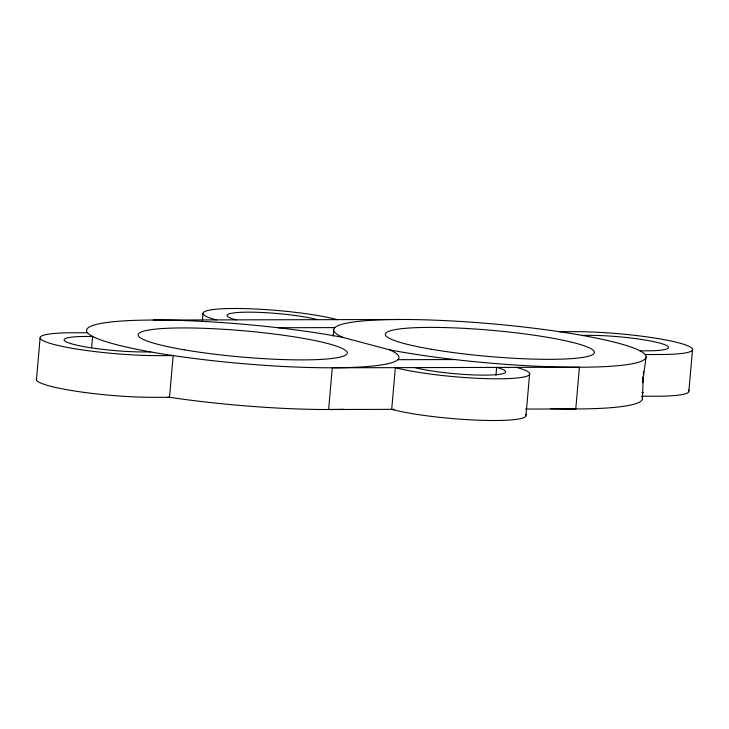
<?xml version="1.0" encoding="UTF-8"?>
<svg xmlns="http://www.w3.org/2000/svg" width="729" height="729" viewBox="0 0 729 729"><rect width="100%" height="100%" fill="white"/><g stroke="black" fill="none" stroke-linecap="round" stroke-linejoin="round"><path stroke-width="1.09" d="M642.431 398.717L643.251 376.501M36.45 379.782L40.104 338.065M91.654 347.715L92.647 336.443L85.721 336.452A50.857 6.379 5 0 0 73.246 344.288A50.857 6.379 5 0 0 143.804 351.943L150.73 351.925M202.407 320.468L202.999 313.707M333.144 336.16L333.691 329.9M495.975 375.317L496.659 367.425A49.991 6.269 5 0 1 484.402 375.125A49.991 6.269 5 0 1 415.047 367.598M526.001 415.293L529.646 373.576M642.65 382.725L643.142 377.084M643.342 374.824L643.634 371.444M688.896 390.935L692.55 349.218M642.932 380.137L646.085 356.991M153.227 320.04L400.358 319.493M277.949 327.731L334.866 327.603M87.535 332.752L71.943 332.779A74.978 9.395 5 0 0 53.554 344.334A74.978 9.395 5 0 0 157.582 355.615L173.165 355.579L169.511 397.305L153.928 397.332A74.978 9.395 5 0 1 74.258 390.954A74.978 9.395 5 0 1 36.605 378.825M559.489 331.695L575.072 331.668A74.978 9.395 5 0 1 679.1 342.949A74.978 9.395 5 0 1 660.702 354.494L645.119 354.531M581.924 335.349L588.841 335.34A50.857 6.379 5 0 1 659.408 342.985A50.857 6.379 5 0 1 646.933 350.822L640.007 350.84M397.788 359.679L454.696 359.552M641.985 392.548L643.279 392.548M641.465 396.248L657.057 396.221A74.978 9.395 5 0 0 688.276 389.924M394.17 409.361L328.642 409.507L332.287 367.79L579.418 367.234L575.773 408.96L525.518 409.069M342.976 337.418L389.678 349.865A156.79 19.647 5 0 0 636.681 362.75A156.79 19.647 5 0 0 490.079 323.658A156.79 19.647 5 0 0 342.976 337.418A156.79 19.647 5 0 0 95.964 324.533A156.79 19.647 5 0 0 242.575 363.625A156.79 19.647 5 0 0 389.678 349.865M516.351 367.38A74.112 9.286 5 0 1 498.171 378.798A74.112 9.286 5 0 1 395.355 367.644L391.71 409.37A74.112 9.286 5 0 0 479.026 420.223A74.112 9.286 5 0 0 525.381 414.291M235.986 319.858A49.991 6.269 5 0 1 248.252 312.158A49.991 6.269 5 0 1 317.607 319.676M216.294 319.903A74.112 9.286 5 0 1 234.474 308.485A74.112 9.286 5 0 1 337.29 319.63M343.323 409.297A156.79 19.647 5 0 1 168.053 397.077M642.231 397.505A156.79 19.647 5 0 1 550.75 408.604M431.286 349.246A104.93 13.149 5 0 0 594.153 353.283A104.93 13.149 5 0 0 444.234 327.558A104.93 13.149 5 0 0 431.286 349.246M184.155 349.802A104.93 13.149 5 0 0 347.022 353.838A104.93 13.149 5 0 0 197.103 328.105A104.93 13.149 5 0 0 184.155 349.802"/></g></svg>
